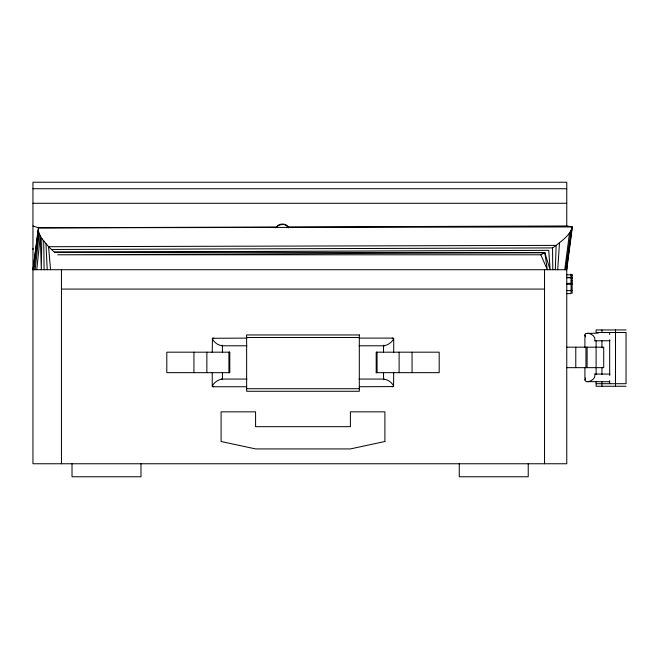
<?xml version="1.0" encoding="UTF-8"?>
<svg xmlns="http://www.w3.org/2000/svg" width="659" height="659" viewBox="0 0 659 659"><rect width="100%" height="100%" fill="white"/><g stroke="black" fill="none" stroke-linecap="round" stroke-linejoin="round"><path stroke-width="0.99" d="M36.772 269.712L40.281 235.955L41.805 238.5L41.303 269.712L40.281 235.955L38.486 231.408L38.461 227.841L32.95 225.971M555.331 269.712L556.138 245.387C562.432 240.321 570.068 235.115 572.366 226.943L566.765 225.971L287.192 226.96M557.703 269.712L559.499 242.825M35.116 269.712L39.169 233.574M33.922 269.712L38.486 231.408M33.197 269.712L38.247 229.48M564.755 269.712L569.516 232.915M38.461 227.841L32.95 269.712L566.765 269.712L572.366 226.943L38.461 227.841L276.912 226.993M565.768 269.712L570.958 230.724M566.443 269.712L571.913 228.722M609.484 381.734L586.395 381.643L585.077 380.713L585.587 378.044M584.904 347.178L584.904 334.887L585.587 333.545L598.273 333.1M594.912 339.756C595.398 335.942 590.736 333.47 587.449 333.1M246.796 386.742L212.923 386.742L212.247 386.158C213.895 382.525 217.898 379.897 221.737 379.065L246.944 379.065M359.163 338.108L393.028 338.108L393.711 338.701C392.064 342.326 388.06 344.954 384.222 345.786L359.015 345.786M212.247 352.54L212.42 338.281L246.796 338.108M393.711 372.31L393.538 386.569L359.163 386.742M276.755 226.49C279.77 222.874 286.739 223.203 288.757 227.676M275.668 227.899C278.625 224.011 285.784 222.758 288.238 227.783M50.545 269.712L48.568 246.713L51.418 249.481L552.522 247.908L556.138 245.387L48.568 246.713L41.805 238.5M540.808 254.786L547.341 269.712L544.795 252.644L57.737 254.786L540.808 254.786L544.795 252.644L550.108 269.712L548.725 250.338L54.491 252.183L51.418 249.481M212.247 338.701C213.986 342.268 218.22 345.613 222.248 345.613M383.711 379.238C387.739 379.238 391.973 382.591 393.711 386.158M587.449 381.734C590.736 381.363 595.398 378.892 594.912 375.078M392.22 338.199L393.028 338.108M212.923 386.742L213.738 386.652M32.95 188.729L566.765 188.729M32.95 203.277L566.765 203.277M566.765 274.819L571.073 274.819M571.073 275.198L572.152 275.198M566.765 277.39L571.073 277.39M566.765 277.736L572.152 277.777M571.073 278.098L572.152 278.098M571.073 280.825L572.152 280.825M571.073 283.189L572.152 283.189M566.765 283.37L571.073 283.37M571.073 284.004L572.152 284.004M566.765 284.251L571.073 284.251M61.46 289.079L544.532 289.079M571.073 290.413L572.152 290.413M566.765 290.635L571.073 290.635M566.765 293.626L571.073 293.626L571.073 274.02M626.05 329.945L596.107 329.945L596.107 332.507L626.05 332.507L626.05 383.703L596.107 383.703M246.639 337.515L359.32 337.515M594.336 340.777L609.995 340.777M221.737 345.786L246.944 345.786M566.765 347.178L603.71 347.178L603.71 367.656L566.765 367.656M376.19 372.664L439.191 372.664L439.191 352.186L376.19 352.186L376.207 372.664M594.336 374.057L609.995 374.057M359.015 379.065L384.222 379.065M626.05 386.265L596.107 386.265L596.107 381.66M246.639 388.711L359.32 388.711M54.491 252.183L544.795 252.644M212.923 338.108L213.738 338.199M392.22 386.652L393.028 386.742M383.711 345.613L384.222 345.786M221.737 379.065L222.248 379.238M585.587 336.79L584.904 334.887M32.95 248.295L33.057 249.497M45.982 243.921L47.201 269.712M43.716 241.169L44.104 269.712M552.522 247.908L552.786 269.712M615.514 329.945L615.514 386.265M609.674 332.507L609.674 334.558M609.674 339.673L609.674 375.515M609.674 380.63L609.674 383.703M601.947 329.945L601.947 332.507M601.947 340.703L601.947 347.87M601.947 367.318L601.947 374.493M601.947 381.66L601.947 386.265M596.107 340.703L596.107 374.493M587.12 347.178L587.12 367.656M585.95 347.178L585.95 367.656M584.904 367.656L584.904 379.946M575.777 347.178L575.777 367.656M572.152 274.432L572.152 293.222M566.765 225.971L566.765 182.23L32.95 182.23L32.95 463.755L566.765 463.755L566.765 267.678M544.532 269.712L544.532 463.755M528.23 463.755L528.23 476.77L459.265 476.77L459.265 463.755M412.056 352.186L412.056 372.664M399.123 352.186L399.123 372.664M393.711 338.701L393.711 352.54M383.538 345.192L383.538 352.293M383.538 372.566L383.538 379.658M377.072 352.186L377.072 372.664M376.487 352.186L376.536 372.664M229.505 352.186L229.505 372.664M228.912 352.186L228.912 372.664M222.421 345.192L222.421 352.293M222.421 372.566L222.421 379.658M212.247 372.31L212.247 386.158M206.868 352.186L206.868 372.664M193.935 352.186L193.935 372.664M140.985 463.755L140.985 476.77L72.02 476.77L72.02 463.755M61.46 269.712L61.46 463.755M384.897 441.505L350.407 448.919L255.577 448.919L221.094 441.505L221.094 411.834L255.577 411.834L255.577 426.67L350.407 426.67L350.407 411.834L384.897 411.834L384.897 441.505M359.32 334.953L246.639 334.953L246.639 391.273L359.32 391.273L359.32 334.953M229.793 352.186L166.801 352.186L166.801 372.664L229.793 372.664L229.777 352.186"/></g></svg>
